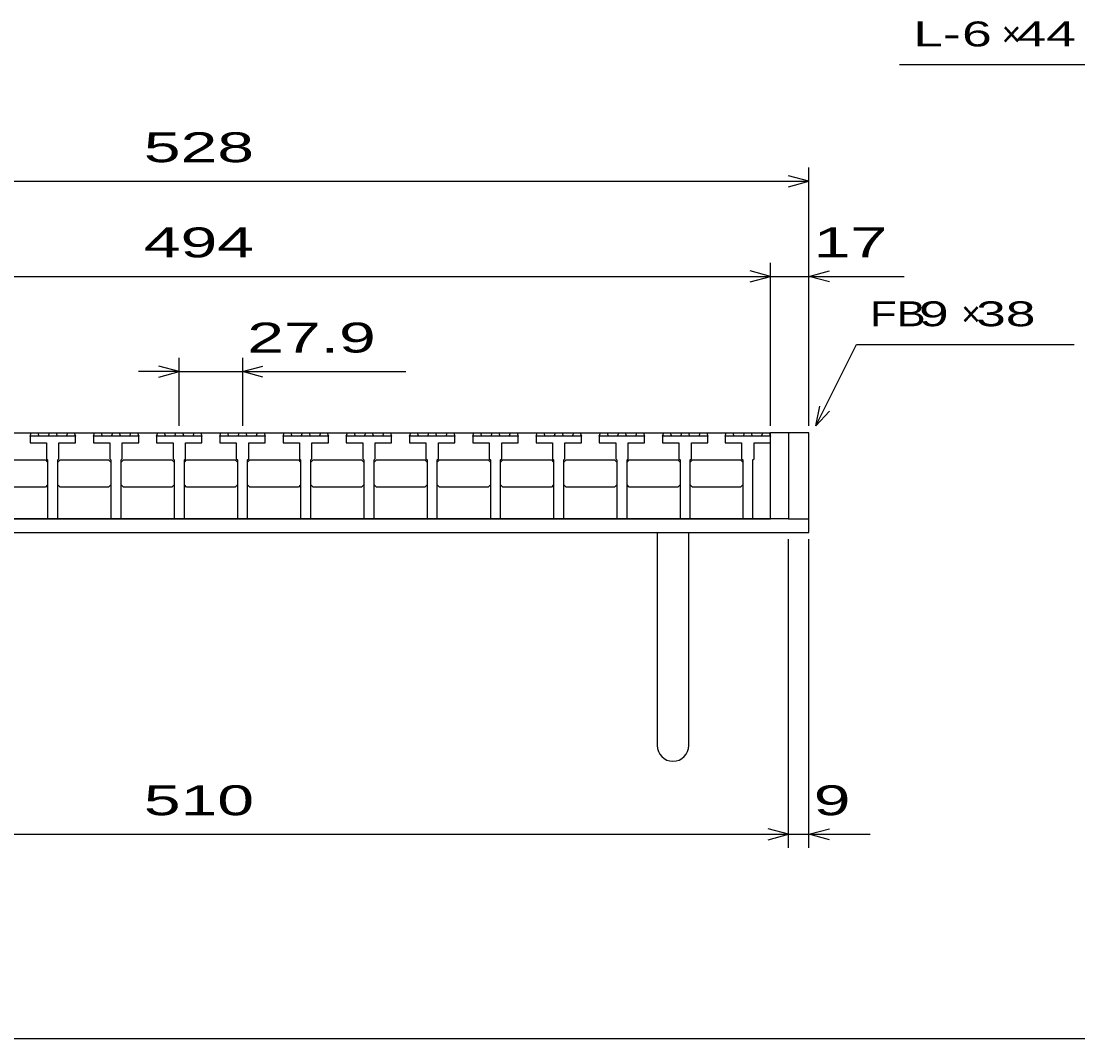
# Model space of a CAD drawing. Units: millimetres, scale not verified. Extents: x -1092 to 1039, y -770 to 632.
# Drawn here: x -636.2 to -170, y -687.9 to -238.7 of the extents above; entities that cross this region are included whole.
import ezdxf
from ezdxf.enums import TextEntityAlignment as Align

# ---------------------------------------------------------------- set-up
doc = ezdxf.new("R2010")
doc.units = ezdxf.units.MM
doc.header["$LTSCALE"] = 6
for name, color, linetype, lineweight in [('0_2', 150, 'Continuous', 25), ('16', 3, 'Continuous', 25), ('19', 6, 'Continuous', 25), ('22', 4, 'Continuous', 25)]:
    doc.layers.add(name, color=color, linetype=linetype, lineweight=lineweight)
doc.styles.add('ベクトル', font='')
doc.styles.get('ベクトル').set_extended_font_data('ベクトル')

msp = doc.modelspace()

# ---------------------------------------------------------------- linework, layer by layer
at = {"layer": '0_2'}
msp.add_line((1038.6, -687.9), (-1037.4, -687.9), dxfattribs=at)
at = {"layer": '16'}
for p, q in [((-799.6, -420.4), (-305.6, -420.4)), ((-632.2, -421.9), (-631.7, -420.4)), ((-632.2, -421.9), (-632.2, -424.9)), ((-612.2, -421.9), (-632.2, -421.9)), ((-631.7, -420.4), (-628.8, -420.4)), ((-628.8, -420.4), (-628.3, -421.9)), ((-624.15, -421.9), (-623.65, -420.4)), ((-623.65, -420.4), (-620.75, -420.4)), ((-620.75, -420.4), (-620.25, -421.9)), ((-616.1, -421.9), (-615.6, -420.4)), ((-615.6, -420.4), (-612.7, -420.4)), ((-612.7, -420.4), (-612.2, -421.9)), ((-612.2, -424.9), (-612.2, -421.9)), ((-604.3, -421.9), (-603.8, -420.4)), ((-604.3, -421.9), (-604.3, -424.9)), ((-584.3, -421.9), (-604.3, -421.9)), ((-603.8, -420.4), (-600.9, -420.4)), ((-600.9, -420.4), (-600.4, -421.9)), ((-596.25, -421.9), (-595.75, -420.4)), ((-595.75, -420.4), (-592.85, -420.4)), ((-592.85, -420.4), (-592.35, -421.9)), ((-588.2, -421.9), (-587.7, -420.4)), ((-587.7, -420.4), (-584.8, -420.4)), ((-584.8, -420.4), (-584.3, -421.9)), ((-584.3, -424.9), (-584.3, -421.9)), ((-576.4, -421.9), (-575.9, -420.4)), ((-576.4, -421.9), (-576.4, -424.9)), ((-556.4, -421.9), (-576.4, -421.9)), ((-575.9, -420.4), (-573, -420.4)), ((-573, -420.4), (-572.5, -421.9)), ((-568.35, -421.9), (-567.85, -420.4)), ((-567.85, -420.4), (-564.95, -420.4)), ((-564.95, -420.4), (-564.45, -421.9)), ((-560.3, -421.9), (-559.8, -420.4)), ((-559.8, -420.4), (-556.9, -420.4)), ((-556.9, -420.4), (-556.4, -421.9)), ((-556.4, -424.9), (-556.4, -421.9)), ((-548.5, -421.9), (-548, -420.4)), ((-548.5, -421.9), (-548.5, -424.9)), ((-528.5, -421.9), (-548.5, -421.9)), ((-548, -420.4), (-545.1, -420.4)), ((-545.1, -420.4), (-544.6, -421.9)), ((-540.45, -421.9), (-539.95, -420.4)), ((-539.95, -420.4), (-537.05, -420.4)), ((-537.05, -420.4), (-536.55, -421.9)), ((-532.4, -421.9), (-531.9, -420.4)), ((-531.9, -420.4), (-529, -420.4)), ((-529, -420.4), (-528.5, -421.9)), ((-528.5, -424.9), (-528.5, -421.9)), ((-520.6, -421.9), (-520.1, -420.4)), ((-520.6, -421.9), (-520.6, -424.9)), ((-500.6, -421.9), (-520.6, -421.9)), ((-520.1, -420.4), (-517.2, -420.4)), ((-517.2, -420.4), (-516.7, -421.9)), ((-512.55, -421.9), (-512.05, -420.4)), ((-512.05, -420.4), (-509.15, -420.4)), ((-509.15, -420.4), (-508.65, -421.9)), ((-504.5, -421.9), (-504, -420.4)), ((-504, -420.4), (-501.1, -420.4)), ((-501.1, -420.4), (-500.6, -421.9)), ((-500.6, -424.9), (-500.6, -421.9)), ((-492.7, -421.9), (-492.2, -420.4)), ((-492.7, -421.9), (-492.7, -424.9)), ((-472.7, -421.9), (-492.7, -421.9)), ((-492.2, -420.4), (-489.3, -420.4)), ((-489.3, -420.4), (-488.8, -421.9)), ((-484.65, -421.9), (-484.15, -420.4)), ((-484.15, -420.4), (-481.25, -420.4)), ((-481.25, -420.4), (-480.75, -421.9)), ((-476.6, -421.9), (-476.1, -420.4)), ((-476.1, -420.4), (-473.2, -420.4)), ((-473.2, -420.4), (-472.7, -421.9)), ((-472.7, -424.9), (-472.7, -421.9)), ((-464.8, -421.9), (-464.3, -420.4)), ((-464.8, -421.9), (-464.8, -424.9)), ((-444.8, -421.9), (-464.8, -421.9)), ((-464.3, -420.4), (-461.4, -420.4)), ((-461.4, -420.4), (-460.9, -421.9)), ((-456.75, -421.9), (-456.25, -420.4)), ((-456.25, -420.4), (-453.35, -420.4)), ((-453.35, -420.4), (-452.85, -421.9)), ((-448.7, -421.9), (-448.2, -420.4)), ((-448.2, -420.4), (-445.3, -420.4)), ((-445.3, -420.4), (-444.8, -421.9)), ((-444.8, -424.9), (-444.8, -421.9)), ((-436.9, -421.9), (-436.4, -420.4)), ((-436.9, -421.9), (-436.9, -424.9)), ((-416.9, -421.9), (-436.9, -421.9)), ((-436.4, -420.4), (-433.5, -420.4)), ((-433.5, -420.4), (-433, -421.9)), ((-428.85, -421.9), (-428.35, -420.4)), ((-428.35, -420.4), (-425.45, -420.4)), ((-425.45, -420.4), (-424.95, -421.9)), ((-420.8, -421.9), (-420.3, -420.4)), ((-420.3, -420.4), (-417.4, -420.4)), ((-417.4, -420.4), (-416.9, -421.9)), ((-416.9, -424.9), (-416.9, -421.9)), ((-409, -421.9), (-408.5, -420.4)), ((-409, -421.9), (-409, -424.9)), ((-389, -421.9), (-409, -421.9)), ((-408.5, -420.4), (-405.6, -420.4)), ((-405.6, -420.4), (-405.1, -421.9)), ((-400.95, -421.9), (-400.45, -420.4)), ((-400.45, -420.4), (-397.55, -420.4)), ((-397.55, -420.4), (-397.05, -421.9)), ((-392.9, -421.9), (-392.4, -420.4)), ((-392.4, -420.4), (-389.5, -420.4)), ((-389.5, -420.4), (-389, -421.9)), ((-389, -424.9), (-389, -421.9)), ((-381.1, -421.9), (-380.6, -420.4)), ((-381.1, -421.9), (-381.1, -424.9)), ((-361.1, -421.9), (-381.1, -421.9)), ((-380.6, -420.4), (-377.7, -420.4)), ((-377.7, -420.4), (-377.2, -421.9)), ((-373.05, -421.9), (-372.55, -420.4)), ((-372.55, -420.4), (-369.65, -420.4)), ((-369.65, -420.4), (-369.15, -421.9)), ((-365, -421.9), (-364.5, -420.4)), ((-364.5, -420.4), (-361.6, -420.4)), ((-361.6, -420.4), (-361.1, -421.9)), ((-361.1, -424.9), (-361.1, -421.9)), ((-353.2, -421.9), (-352.7, -420.4)), ((-353.2, -421.9), (-353.2, -424.9)), ((-333.2, -421.9), (-353.2, -421.9)), ((-352.7, -420.4), (-349.8, -420.4)), ((-349.8, -420.4), (-349.3, -421.9)), ((-345.15, -421.9), (-344.65, -420.4)), ((-344.65, -420.4), (-341.75, -420.4)), ((-341.75, -420.4), (-341.25, -421.9)), ((-337.1, -421.9), (-336.6, -420.4)), ((-336.6, -420.4), (-333.7, -420.4)), ((-333.7, -420.4), (-333.2, -421.9)), ((-333.2, -424.9), (-333.2, -421.9)), ((-325.6, -421.9), (-325.1, -420.4)), ((-325.6, -421.9), (-325.6, -424.9)), ((-305.6, -421.9), (-325.6, -421.9)), ((-325.1, -420.4), (-322.2, -420.4)), ((-322.2, -420.4), (-321.7, -421.9)), ((-317.55, -421.9), (-317.05, -420.4)), ((-317.05, -420.4), (-314.15, -420.4)), ((-314.15, -420.4), (-313.65, -421.9)), ((-309.5, -421.9), (-309, -420.4)), ((-309, -420.4), (-306.1, -420.4)), ((-306.1, -420.4), (-305.6, -421.9)), ((-305.6, -458.4), (-305.6, -420.4)), ((-305.6, -424.9), (-305.6, -421.9)), ((-632.2, -424.9), (-624.95, -424.9)), ((-624.95, -424.9), (-624.95, -431.9)), ((-619.45, -431.9), (-619.45, -424.9)), ((-619.45, -424.9), (-612.2, -424.9)), ((-604.3, -424.9), (-597.05, -424.9)), ((-597.05, -424.9), (-597.05, -431.9)), ((-591.55, -431.9), (-591.55, -424.9)), ((-591.55, -424.9), (-584.3, -424.9)), ((-576.4, -424.9), (-569.15, -424.9)), ((-569.15, -424.9), (-569.15, -431.9)), ((-563.65, -431.9), (-563.65, -424.9)), ((-563.65, -424.9), (-556.4, -424.9)), ((-548.5, -424.9), (-541.25, -424.9)), ((-541.25, -424.9), (-541.25, -431.9)), ((-535.75, -431.9), (-535.75, -424.9)), ((-535.75, -424.9), (-528.5, -424.9)), ((-520.6, -424.9), (-513.35, -424.9)), ((-513.35, -424.9), (-513.35, -431.9)), ((-507.85, -431.9), (-507.85, -424.9)), ((-507.85, -424.9), (-500.6, -424.9)), ((-492.7, -424.9), (-485.45, -424.9)), ((-485.45, -424.9), (-485.45, -431.9)), ((-479.95, -431.9), (-479.95, -424.9)), ((-479.95, -424.9), (-472.7, -424.9)), ((-464.8, -424.9), (-457.55, -424.9)), ((-457.55, -424.9), (-457.55, -431.9)), ((-452.05, -431.9), (-452.05, -424.9)), ((-452.05, -424.9), (-444.8, -424.9)), ((-436.9, -424.9), (-429.65, -424.9)), ((-429.65, -424.9), (-429.65, -431.9)), ((-424.15, -431.9), (-424.15, -424.9)), ((-424.15, -424.9), (-416.9, -424.9)), ((-409, -424.9), (-401.75, -424.9)), ((-401.75, -424.9), (-401.75, -431.9)), ((-396.25, -431.9), (-396.25, -424.9)), ((-396.25, -424.9), (-389, -424.9)), ((-381.1, -424.9), (-373.85, -424.9)), ((-373.85, -424.9), (-373.85, -431.9)), ((-368.35, -431.9), (-368.35, -424.9)), ((-368.35, -424.9), (-361.1, -424.9)), ((-353.2, -424.9), (-345.95, -424.9)), ((-345.95, -424.9), (-345.95, -431.9)), ((-340.45, -431.9), (-340.45, -424.9)), ((-340.45, -424.9), (-333.2, -424.9)), ((-325.6, -424.9), (-318.35, -424.9)), ((-318.35, -424.9), (-318.35, -431.9)), ((-312.85, -431.9), (-312.85, -424.9)), ((-312.85, -424.9), (-305.6, -424.9)), ((-646.85, -432.4), (-625.45, -432.4)), ((-625.45, -432.4), (-624.45, -433.4)), ((-624.95, -431.9), (-624.45, -432.4)), ((-624.45, -432.4), (-624.45, -458.4)), ((-619.95, -432.4), (-619.45, -431.9)), ((-619.95, -458.4), (-619.95, -432.4)), ((-619.95, -433.4), (-618.95, -432.4)), ((-618.95, -432.4), (-597.55, -432.4)), ((-597.55, -432.4), (-596.55, -433.4)), ((-597.05, -431.9), (-596.55, -432.4)), ((-596.55, -432.4), (-596.55, -458.4)), ((-592.05, -432.4), (-591.55, -431.9)), ((-592.05, -458.4), (-592.05, -432.4)), ((-592.05, -433.4), (-591.05, -432.4)), ((-591.05, -432.4), (-569.65, -432.4)), ((-569.65, -432.4), (-568.65, -433.4)), ((-569.15, -431.9), (-568.65, -432.4)), ((-568.65, -432.4), (-568.65, -458.4)), ((-564.15, -432.4), (-563.65, -431.9)), ((-564.15, -458.4), (-564.15, -432.4)), ((-564.15, -433.4), (-563.15, -432.4)), ((-563.15, -432.4), (-541.75, -432.4)), ((-541.75, -432.4), (-540.75, -433.4)), ((-541.25, -431.9), (-540.75, -432.4)), ((-540.75, -432.4), (-540.75, -458.4)), ((-536.25, -432.4), (-535.75, -431.9)), ((-536.25, -458.4), (-536.25, -432.4)), ((-536.25, -433.4), (-535.25, -432.4)), ((-535.25, -432.4), (-513.85, -432.4)), ((-513.85, -432.4), (-512.85, -433.4)), ((-513.35, -431.9), (-512.85, -432.4)), ((-512.85, -432.4), (-512.85, -458.4)), ((-508.35, -432.4), (-507.85, -431.9)), ((-508.35, -458.4), (-508.35, -432.4)), ((-508.35, -433.4), (-507.35, -432.4)), ((-507.35, -432.4), (-485.95, -432.4)), ((-485.95, -432.4), (-484.95, -433.4)), ((-485.45, -431.9), (-484.95, -432.4)), ((-484.95, -432.4), (-484.95, -458.4)), ((-480.45, -432.4), (-479.95, -431.9)), ((-480.45, -458.4), (-480.45, -432.4)), ((-480.45, -433.4), (-479.45, -432.4)), ((-479.45, -432.4), (-458.05, -432.4)), ((-458.05, -432.4), (-457.05, -433.4)), ((-457.55, -431.9), (-457.05, -432.4)), ((-457.05, -432.4), (-457.05, -458.4)), ((-452.55, -432.4), (-452.05, -431.9)), ((-452.55, -458.4), (-452.55, -432.4)), ((-452.55, -433.4), (-451.55, -432.4)), ((-451.55, -432.4), (-430.15, -432.4)), ((-430.15, -432.4), (-429.15, -433.4)), ((-429.65, -431.9), (-429.15, -432.4)), ((-429.15, -432.4), (-429.15, -458.4)), ((-424.65, -432.4), (-424.15, -431.9)), ((-424.65, -458.4), (-424.65, -432.4)), ((-424.65, -433.4), (-423.65, -432.4)), ((-423.65, -432.4), (-402.25, -432.4)), ((-402.25, -432.4), (-401.25, -433.4)), ((-401.75, -431.9), (-401.25, -432.4)), ((-401.25, -432.4), (-401.25, -458.4)), ((-396.75, -432.4), (-396.25, -431.9)), ((-396.75, -458.4), (-396.75, -432.4)), ((-396.75, -433.4), (-395.75, -432.4)), ((-395.75, -432.4), (-374.35, -432.4)), ((-374.35, -432.4), (-373.35, -433.4)), ((-373.85, -431.9), (-373.35, -432.4)), ((-373.35, -432.4), (-373.35, -458.4)), ((-368.85, -432.4), (-368.35, -431.9)), ((-368.85, -458.4), (-368.85, -432.4)), ((-368.85, -433.4), (-367.85, -432.4)), ((-367.85, -432.4), (-346.45, -432.4)), ((-346.45, -432.4), (-345.45, -433.4)), ((-345.95, -431.9), (-345.45, -432.4)), ((-345.45, -432.4), (-345.45, -458.4)), ((-340.95, -432.4), (-340.45, -431.9)), ((-340.95, -458.4), (-340.95, -432.4)), ((-340.95, -433.4), (-339.95, -432.4)), ((-339.95, -432.4), (-318.85, -432.4)), ((-318.85, -432.4), (-317.85, -433.4)), ((-318.35, -431.9), (-317.85, -432.4)), ((-317.85, -432.4), (-317.85, -458.4)), ((-313.35, -432.4), (-312.85, -431.9)), ((-313.35, -458.4), (-313.35, -432.4)), ((-625.45, -444.4), (-646.85, -444.4)), ((-624.45, -443.4), (-625.45, -444.4)), ((-618.95, -444.4), (-619.95, -443.4)), ((-597.55, -444.4), (-618.95, -444.4)), ((-596.55, -443.4), (-597.55, -444.4)), ((-591.05, -444.4), (-592.05, -443.4)), ((-569.65, -444.4), (-591.05, -444.4)), ((-568.65, -443.4), (-569.65, -444.4)), ((-563.15, -444.4), (-564.15, -443.4)), ((-541.75, -444.4), (-563.15, -444.4)), ((-540.75, -443.4), (-541.75, -444.4)), ((-535.25, -444.4), (-536.25, -443.4)), ((-513.85, -444.4), (-535.25, -444.4)), ((-512.85, -443.4), (-513.85, -444.4)), ((-507.35, -444.4), (-508.35, -443.4)), ((-485.95, -444.4), (-507.35, -444.4)), ((-484.95, -443.4), (-485.95, -444.4)), ((-479.45, -444.4), (-480.45, -443.4)), ((-458.05, -444.4), (-479.45, -444.4)), ((-457.05, -443.4), (-458.05, -444.4)), ((-451.55, -444.4), (-452.55, -443.4)), ((-430.15, -444.4), (-451.55, -444.4)), ((-429.15, -443.4), (-430.15, -444.4)), ((-423.65, -444.4), (-424.65, -443.4)), ((-402.25, -444.4), (-423.65, -444.4)), ((-401.25, -443.4), (-402.25, -444.4)), ((-395.75, -444.4), (-396.75, -443.4)), ((-374.35, -444.4), (-395.75, -444.4)), ((-373.35, -443.4), (-374.35, -444.4)), ((-367.85, -444.4), (-368.85, -443.4)), ((-346.45, -444.4), (-367.85, -444.4)), ((-345.45, -443.4), (-346.45, -444.4)), ((-339.95, -444.4), (-340.95, -443.4)), ((-318.85, -444.4), (-339.95, -444.4)), ((-317.85, -443.4), (-318.85, -444.4)), ((-799.6, -458.4), (-305.6, -458.4)), ((-624.45, -458.4), (-619.95, -458.4)), ((-596.55, -458.4), (-592.05, -458.4)), ((-568.65, -458.4), (-564.15, -458.4)), ((-540.75, -458.4), (-536.25, -458.4)), ((-512.85, -458.4), (-508.35, -458.4)), ((-484.95, -458.4), (-480.45, -458.4)), ((-457.05, -458.4), (-452.55, -458.4)), ((-429.15, -458.4), (-424.65, -458.4)), ((-401.25, -458.4), (-396.75, -458.4)), ((-373.35, -458.4), (-368.85, -458.4)), ((-345.45, -458.4), (-340.95, -458.4)), ((-317.85, -458.4), (-313.35, -458.4))]:
    msp.add_line(p, q, dxfattribs=at)
at = {"layer": '19'}
for p, q in [((-288.6, -420.4), (-305.6, -420.4)), ((-297.6, -420.4), (-297.6, -458.4)), ((-288.6, -464.4), (-288.6, -420.4)), ((-297.6, -458.4), (-807.6, -458.4)), ((-297.6, -458.4), (-288.6, -458.4)), ((-816.6, -464.4), (-288.6, -464.4)), ((-355.6, -464.4), (-355.6, -558.4)), ((-341.6, -558.4), (-341.6, -464.4))]:
    msp.add_line(p, q, dxfattribs=at)
msp.add_arc((-348.6, -558.4), 7, 180, 0, dxfattribs=at)
at = {"layer": '22'}
for p, q in [((-248.6, -257.9), (-128.6, -257.9)), ((-288.6, -309.4), (-297.6, -307)), ((-288.6, -417.4), (-288.6, -303.4)), ((-816.6, -309.4), (-288.6, -309.4)), ((-297.6, -311.8), (-288.6, -309.4)), ((-305.6, -351.4), (-314.6, -349)), ((-305.6, -417.4), (-305.6, -345.4)), ((-288.6, -417.4), (-288.6, -345.4)), ((-288.6, -351.4), (-279.6, -349)), ((-799.6, -351.4), (-305.6, -351.4)), ((-314.6, -353.8), (-305.6, -351.4)), ((-305.6, -351.4), (-288.6, -351.4)), ((-279.6, -353.8), (-288.6, -351.4)), ((-288.6, -351.4), (-246.6, -351.4)), ((-285.6, -417.4), (-267.6, -381.4)), ((-267.6, -381.4), (-171.6, -381.4)), ((-566.4, -393.4), (-575.4, -391)), ((-566.4, -417.4), (-566.4, -387.4)), ((-538.5, -387.4), (-538.5, -417.4)), ((-538.5, -393.4), (-529.5, -391)), ((-566.4, -393.4), (-584.4, -393.4)), ((-575.4, -395.8), (-566.4, -393.4)), ((-566.4, -393.4), (-538.5, -393.4)), ((-529.5, -395.8), (-538.5, -393.4)), ((-538.5, -393.4), (-466.5, -393.4)), ((-285.6, -417.4), (-283.8, -408.64)), ((-285.6, -417.4), (-279.6, -410.8)), ((-297.6, -603.6), (-297.6, -467.4)), ((-288.6, -603.6), (-288.6, -467.4)), ((-297.6, -597.6), (-306.6, -595.2)), ((-288.6, -597.6), (-279.6, -595.2)), ((-807.6, -597.6), (-297.6, -597.6)), ((-306.6, -600), (-297.6, -597.6)), ((-297.6, -597.6), (-288.6, -597.6)), ((-279.6, -600), (-288.6, -597.6)), ((-288.6, -597.6), (-261.6, -597.6))]:
    msp.add_line(p, q, dxfattribs=at)

# ---------------------------------------------------------------- texts
at = {"layer": '22', "color": 2, "style": 'ベクトル'}
for s, height, width, p in [('L-', 11, 1.6, (-242.6, -244.4)), (' 6 ', 11, 1.6, (-227.6, -244.4)), (' 44 ', 11, 1.6, (-203.6, -244.4)), (' 528 ', 13.2, 1.65, (-590.1, -294.4)), (' 494 ', 13.2, 1.65, (-590.1, -336.4)), (' 17 ', 13.2, 1.65, (-294.6, -336.4)), ('FB', 11, 1.3, (-261.6, -367.9)), (' 9 ', 11, 1.6, (-246.6, -367.9)), (' 38 ', 11, 1.6, (-221.4, -367.9)), (' 27.9 ', 13.2, 1.65, (-544.5, -378.4)), (' 510 ', 13.2, 1.65, (-590.1, -582.6)), (' 9 ', 13.2, 1.65, (-294.6, -582.6))]:
    msp.add_text(s, height=height, dxfattribs=dict(at, width=width)).set_placement(p, align=Align.MIDDLE_LEFT)
for p in [(-203.6, -244.4), (-221.4, -367.9)]:
    msp.add_text('×', height=11, dxfattribs=at).set_placement(p, align=Align.MIDDLE_LEFT)

doc.saveas('drawing.dxf')
